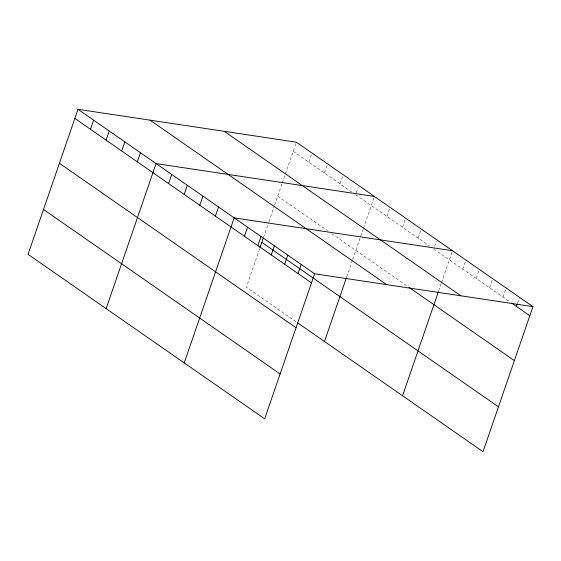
<?xml version="1.0" encoding="UTF-8"?>
<svg xmlns="http://www.w3.org/2000/svg" width="561" height="561" viewBox="0 0 561 561"><rect width="100%" height="100%" fill="white"/><g stroke="black" fill="none" stroke-linecap="round" stroke-linejoin="round"><path stroke-width="0.42" stroke-dasharray="2.81 2.1" d="M259.589 248.881L246.384 287.218L296.79 322.245M263.537 237.408L268.649 222.556M268.936 221.728L274.336 206.048M274.617 205.221L281.959 183.91M282.239 183.096L285.044 174.941M285.325 174.12L296.327 142.178M308.809 162.143L311.944 153.034M324.426 172.998L327.561 163.889M340.043 183.854L343.178 174.744M356.228 193.047L358.227 187.255M346.74 276.825L352.42 260.318M352.708 259.498L363.135 229.211M363.416 228.397L374.411 196.455M386.894 216.413L390.028 207.311M402.51 227.268L405.645 218.166M418.127 238.123L421.262 229.021M434.6 246.496L436.311 241.532M438.688 290.829L441.219 283.487M441.5 282.674L452.496 250.732M462.769 269.154L465.903 260.052M476.177 278.473L479.318 269.371M489.592 287.793L492.726 278.691M503 297.113L506.134 288.01M517.544 303.122L519.542 297.33M293.193 151.288L352.112 192.241M355.66 194.709L429.488 246.02M433.744 248.979L510.054 302.021M277.744 196.147L327.435 230.683M331.698 233.642L408.359 286.93"/><path stroke-width="0.84" d="M77.986 109.318L28.05 254.35L264.673 418.822L314.616 273.782L77.986 109.318L296.327 142.178L532.95 306.65L483.014 451.682L297.498 322.743M90.468 129.275L93.61 120.173M106.085 140.131L109.227 131.029M121.709 150.986L124.844 141.884M137.326 161.841L140.46 152.739M106.134 308.627L156.077 163.595L374.411 196.455M168.559 183.552L171.694 174.443M184.176 194.408L187.311 185.298M199.793 205.263L202.928 196.154M215.41 216.118L218.545 207.009M184.225 362.897L234.161 217.864L452.496 250.732M244.435 236.293L247.569 227.184M257.843 245.613L260.977 236.504M259.869 248.067L263.249 238.236M271.251 254.932L274.385 245.823M284.658 264.252L287.793 255.143M298.066 273.572L301.208 264.462M324.475 341.488L346.453 277.653M402.56 395.764L438.407 291.643M516.408 306.432L517.263 303.95M314.616 273.782L532.95 306.65M511.464 303.003L529.815 315.752M224.274 131.337L460.897 295.801M409.074 287.421L514.367 360.611M150.039 120.159L386.662 284.63M261.833 242.359L498.456 406.823M74.851 118.42L311.481 282.891M59.41 163.279L296.033 327.743M43.499 209.491L280.121 373.963"/></g></svg>
